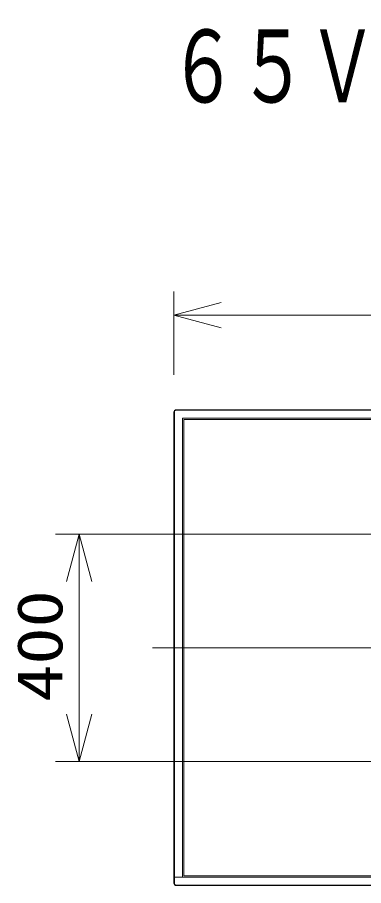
# Model space of a CAD drawing. Units: millimetres on the paper. Extents: x -63 to 65, y -59 to 59.
# Drawn here: x -43.47 to -25.2, y 13.55 to 59.41 of the extents above; entities that cross this region are included whole.
import ezdxf
from ezdxf.enums import TextEntityAlignment as Align

# ---------------------------------------------------------------- set-up
doc = ezdxf.new("R2010")
doc.units = ezdxf.units.MM
doc.linetypes.add('LONG_CHAIN', pattern=[21, 18, -1, 1, -1])
doc.layers.add('0-0_MOJI1', color=7, linetype='Continuous')
for name, color, linetype, lineweight in [('0-3_GAIKEI', 4, 'Continuous', 9), ('0-4_SUNPOU', 7, 'Continuous', 9), ('0-5_0', 7, 'Continuous', 9)]:
    doc.layers.add(name, color=color, linetype=linetype, lineweight=lineweight)
doc.styles.add('ＭＳ ゴシック', font='')
doc.styles.get('ＭＳ ゴシック').set_extended_font_data('MS Gothic')

# ---------------------------------------------------------------- blocks, each defined once
blk = doc.blocks.new('_Open30')
at = {"layer": '0-5_0'}
blk.add_line((0, 0), (-1, 0), dxfattribs=at)
blk.add_lwpolyline([(-1, 0.2679), (0, 0), (-1, -0.2679)], dxfattribs=at)

msp = doc.modelspace()

# ---------------------------------------------------------------- linework, layer by layer
at = {"layer": '0-3_GAIKEI'}
for p, q in [((-35.185, 38.548), (-35.209, 38.548)), ((-35.185, 38.548), (-35.185, 13.686)), ((-35.074, 38.683), (-35.074, 38.659)), ((8.546, 38.659), (-35.074, 38.659)), ((-34.694, 38.168), (8.167, 38.168)), ((8.681, 13.998), (-35.209, 13.998)), ((-35.209, 13.686), (-35.185, 13.686)), ((-35.074, 13.575), (-35.074, 13.551)), ((-35.074, 13.575), (8.546, 13.575))]:
    msp.add_line(p, q, dxfattribs=at)
at = {"layer": '0-3_GAIKEI', "color": 7}
for p, q in [((-35.209, 13.686), (-35.209, 38.548)), ((-35.074, 38.683), (8.546, 38.683)), ((8.546, 13.551), (-35.074, 13.551))]:
    msp.add_line(p, q, dxfattribs=at)
at = {"layer": '0-3_GAIKEI', "color": 134, "linetype": 'LONG_CHAIN'}
msp.add_line((-36.334, 26.117), (9.807, 26.117), dxfattribs=at)
at = {"layer": '0-3_GAIKEI'}
for points in [[(8.234, 38.235), (-34.762, 38.235), (-34.762, 13.998)], [(8.167, 38.168), (8.167, 14.066), (-34.694, 14.066), (-34.694, 38.168)]]:
    msp.add_lwpolyline(points, dxfattribs=at)
at = {"layer": '0-3_GAIKEI', "color": 7}
for centre, start, end in [((-35.074, 38.548), 90, 180), ((-35.074, 13.686), 180, 270)]:
    msp.add_arc(centre, 0.135, start, end, dxfattribs=at)
at = {"layer": '0-3_GAIKEI'}
for centre, start, end in [((-35.074, 38.548), 90, 180), ((-35.074, 13.686), 180, 270)]:
    msp.add_arc(centre, 0.111, start, end, dxfattribs=at)
at = {"layer": '0-4_SUNPOU'}
for p, q in [((-35.209, 40.536), (-35.209, 44.933)), ((-32.709, 43.683), (6.181, 43.683)), ((-21.267, 32.12), (-41.459, 32.12)), ((-40.209, 29.62), (-40.209, 22.614)), ((-21.267, 20.114), (-41.459, 20.114))]:
    msp.add_line(p, q, dxfattribs=at)

# ---------------------------------------------------------------- block references
at = {"layer": '0-4_SUNPOU', "xscale": 2.5, "yscale": 2.5}
for p, rotation in [((-35.209, 43.683), 180), ((-40.209, 32.12), 90), ((-40.209, 20.114), 270)]:
    msp.add_blockref('_Open30', p, dxfattribs=dict(at, rotation=rotation))

# ---------------------------------------------------------------- texts
at = {"layer": '0-0_MOJI1', "style": 'ＭＳ ゴシック', "width": 0.7}
msp.add_text('６５Ｖ型\u3000４Ｋエントリー液晶ディスプレイ（壁掛金具付）', height=3.849, dxfattribs=at).set_placement((-35.504, 53.757), align=Align.BOTTOM_LEFT)
at = {"layer": '0-4_SUNPOU', "style": 'ＭＳ ゴシック', "width": 1.2}
msp.add_text('400', height=2.405, rotation=90, dxfattribs=at).set_placement((-40.371, 23.26), align=Align.BOTTOM_LEFT)

doc.saveas('drawing.dxf')
